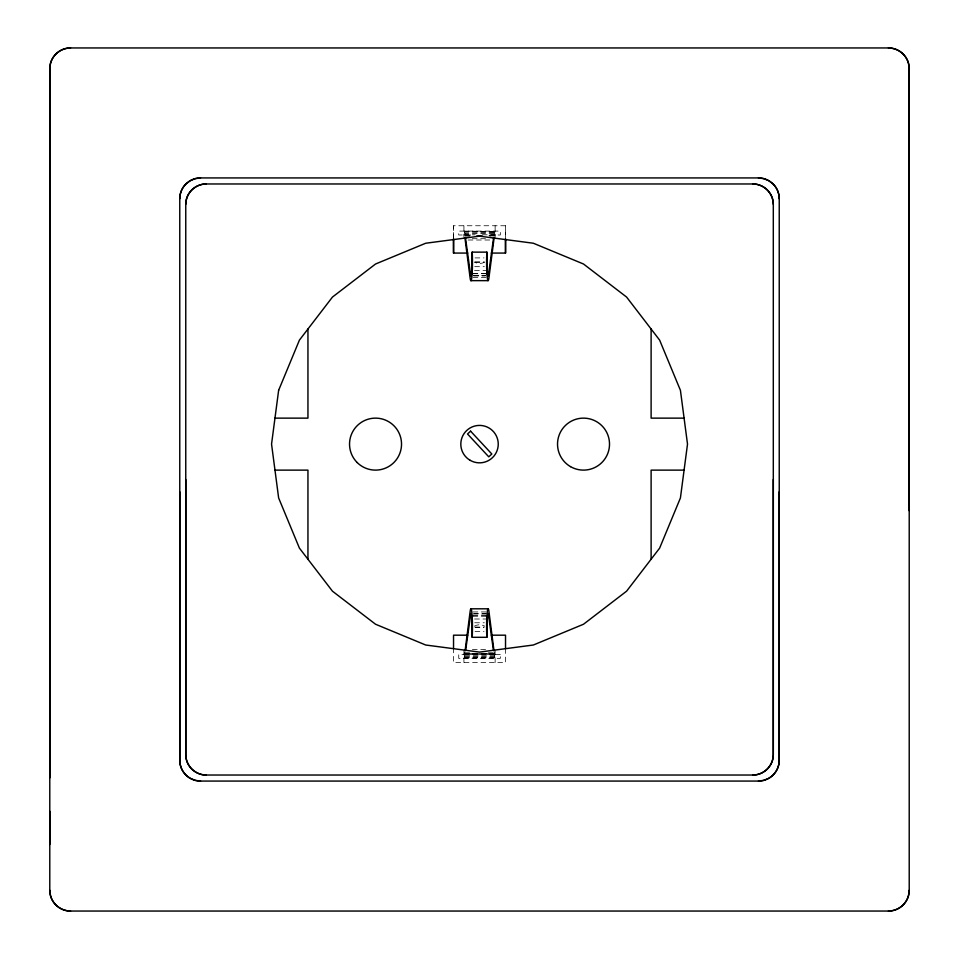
<?xml version="1.0" encoding="UTF-8"?>
<svg xmlns="http://www.w3.org/2000/svg" width="959" height="959" viewBox="0 0 959 959"><rect width="100%" height="100%" fill="white"/><g stroke="black" fill="none" stroke-linecap="round" stroke-linejoin="round"><path stroke-width="0.72" stroke-dasharray="4.79 3.6" d="M453.535 237.257L453.535 225.749L505.525 225.749L505.525 239.57M505.525 237.257L505.525 225.749M495.132 231.095L493.801 236.106L489.522 236.106M463.928 658.342L465.259 653.343L493.813 653.343L495.132 658.342M463.928 654.458L464.911 651.856M495.132 234.991L494.532 235.938L488.814 235.938M463.928 231.095L494.724 231.527M464.336 231.527L494.532 232.042M464.528 232.042L464.719 232.773L494.341 232.773M464.719 232.773L464.899 233.696L494.149 233.696M464.899 233.696L465.079 234.811L475.196 234.811M482.413 234.811L493.969 234.811M470.617 234.991L458.726 234.991L458.726 231.095L500.322 231.095L500.322 234.991L488.443 234.991M463.928 234.991L470.126 235.411M488.934 235.411L494.724 235.411M470.246 235.938L464.336 235.411M469.538 236.106L465.247 236.106L465.079 234.811M472.308 238.707L486.752 238.707M468.112 240.002L490.948 240.002M475.041 257.911L484.019 257.911M475.041 261.807L484.019 261.807M475.041 262.382L484.019 262.382M474.705 266.674L484.355 266.674M474.573 270.438L485.889 270.438M472.931 273.399L486.117 273.399M472.967 273.615L486.081 273.615M473.926 275.293L485.122 275.293M473.207 275.413L485.853 275.413M473.686 275.988L485.374 275.988M472.967 277.499L486.081 277.499M472.979 611.95L486.093 611.95M473.686 613.46L488.299 613.46M473.207 614.036L485.853 614.036M472.979 615.834L486.093 615.834M472.943 616.05L486.129 616.05M474.585 618.999L485.901 618.999M474.705 622.775L484.355 622.775M475.041 627.066L484.019 627.066M475.041 627.642L484.019 627.642M475.041 631.537L484.019 631.537M472.391 649.447L486.669 649.447M464.719 652.791L470.641 652.791M488.419 652.791L494.341 652.791L495.132 654.458M464.528 653.511L494.532 653.511M464.336 654.038L494.736 654.038M465.091 654.637L493.981 654.637M464.911 655.752L494.161 655.752M464.719 656.675L494.341 656.675M464.528 657.406L494.532 657.406M464.336 657.922L494.736 657.922M494.161 651.856L494.341 652.791M505.525 648.68L505.525 662.501L453.535 662.501L453.535 648.68M495.132 225.761L495.132 238.204M495.132 650.046L495.132 662.513M463.928 225.761L463.928 238.204M463.928 650.046L463.928 662.513M453.535 225.749L453.535 239.57M474.333 626.179A10.393 10.393 0 0 1 484.727 626.179M484.727 262.071A10.393 10.393 0 0 1 474.333 262.071M500.334 654.458L458.738 654.458L458.738 658.342L500.334 658.342L500.334 654.458"/><path stroke-width="1.44" d="M49.784 844.507L49.784 811.278M49.784 777.869L49.784 68.748L50.491 63.366A20.678 20.499 -42.7 0 1 70.582 47.95L888.418 47.95A20.678 20.499 42.7 0 1 908.521 63.366L909.216 68.748L909.216 890.252L908.509 895.634A20.678 20.499 -42.7 0 1 888.418 911.05L70.582 911.05A20.678 20.499 42.7 0 1 50.479 895.634L49.784 890.252L49.784 68.748A20.798 20.798 0 0 1 70.582 47.95M179.765 491.787L179.765 760.271A20.726 20.607 42.8 0 0 190.17 778.288L195.18 780.362L200.563 781.07L758.437 781.07L763.82 780.362L768.83 778.276A20.726 20.607 -42.8 0 0 779.223 760.271L779.235 491.787M185.758 479.5L185.758 754.649C185.698 765.558 195.24 775.1 206.149 775.028L752.911 775.028C763.82 775.1 773.362 765.558 773.302 754.649L773.302 479.5M467.716 253.068L453.535 253.068L453.535 238.683M491.344 253.068L505.525 253.068L505.525 238.683M909.216 510.691L909.216 68.748A20.798 20.798 0 0 0 888.418 47.95M465.439 237.556L470.761 275.988L471.744 270.438L472.188 252.133L486.86 252.133L486.728 254.746A18.449 1.534 -90 0 0 487.148 276.456A18.449 1.534 -90 0 0 488.994 277.451L494.149 237.58M493.441 650.454L488.299 613.46L487.316 618.999L486.872 637.303L472.2 637.303L472.331 634.702A18.449 1.534 -90 0 0 471.912 612.993A18.449 1.534 -90 0 0 470.066 611.998L465.091 650.741M486.86 252.133L487.304 270.438L488.287 275.988L493.621 237.556M465.63 650.454L470.773 613.46L471.756 618.999L472.2 637.303M206.149 775.028A20.379 20.379 0 0 1 185.758 754.649L185.758 204.351C185.698 193.442 195.24 183.9 206.149 183.972L752.911 183.972C763.82 183.9 773.362 193.442 773.302 204.351L773.302 754.649A20.379 20.379 0 0 1 752.911 775.028M758.437 781.07A20.798 20.798 0 0 0 779.235 760.271L779.235 198.729A20.738 20.642 50 0 0 773.146 184.02L768.83 180.724L763.82 178.638L758.437 177.93L200.563 177.93L195.18 178.638L190.17 180.724L185.854 184.032A20.738 20.642 -50 0 0 179.765 198.729L179.765 760.271A20.798 20.798 0 0 0 200.563 781.07M476.671 236.106L482.389 236.106M470.054 273.615L472.967 273.615M486.081 273.615L489.006 273.615M471.085 280.639L487.963 280.639M274.969 418.136L307.947 418.136L307.947 329.021M684.079 418.136L651.113 418.136L651.113 329.021M274.969 470.126L307.947 470.126L307.947 559.229M684.079 470.126L651.113 470.126L651.113 559.229M471.097 608.809L487.975 608.809M470.054 615.834L472.979 615.834M486.093 615.834L489.006 615.834M467.716 635.182L453.535 635.182L453.535 648.68M491.344 635.182L505.525 635.182L505.525 648.68M464.899 237.58L470.054 277.499A18.449 1.534 -90 0 0 471.912 276.456A18.449 1.534 -90 0 0 472.331 254.722L472.188 252.133M493.981 650.741L489.006 611.95A18.449 1.534 -90 0 0 487.148 612.993A18.449 1.534 -90 0 0 486.728 634.726L486.872 637.303M505.525 239.57L505.525 253.068M453.535 239.57L453.535 253.068M752.911 183.972A20.379 20.379 0 0 1 773.302 204.351M185.758 204.351A20.379 20.379 0 0 1 206.149 183.972M70.582 911.05A20.798 20.798 0 0 1 49.784 890.252M909.216 890.252A20.798 20.798 0 0 1 888.418 911.05M758.437 177.93A20.798 20.798 0 0 1 779.235 198.729M179.765 198.729A20.798 20.798 0 0 1 200.563 177.93M278.637 390.301L271.553 444.125L278.637 497.961L299.412 548.116L332.461 591.188L375.544 624.237L425.7 645.011L479.524 652.108L533.36 645.011L583.516 624.237L626.587 591.188L659.636 548.116L680.422 497.961L687.507 444.125L680.422 390.301L659.636 340.133L626.587 297.062L583.516 264.013L533.36 243.238L479.524 236.154L425.7 243.238L375.544 264.013L332.461 297.062L299.412 340.133L278.637 390.301M470.581 431.142L467.536 433.983L488.766 456.832L491.823 454.003L470.581 431.142M357.156 462.514A26.001 26.001 0 0 0 400.646 450.85A26.001 26.001 0 0 0 368.807 419.011A26.001 26.001 0 0 0 357.156 462.514M570.521 466.637A26.001 26.001 0 0 0 609.516 444.125A26.001 26.001 0 0 0 570.521 421.612A26.001 26.001 0 0 0 570.521 466.637M470.174 460.332A18.712 18.712 0 0 0 498.248 444.125A18.712 18.712 0 0 0 470.174 427.918A18.712 18.712 0 0 0 470.174 460.332"/></g></svg>
